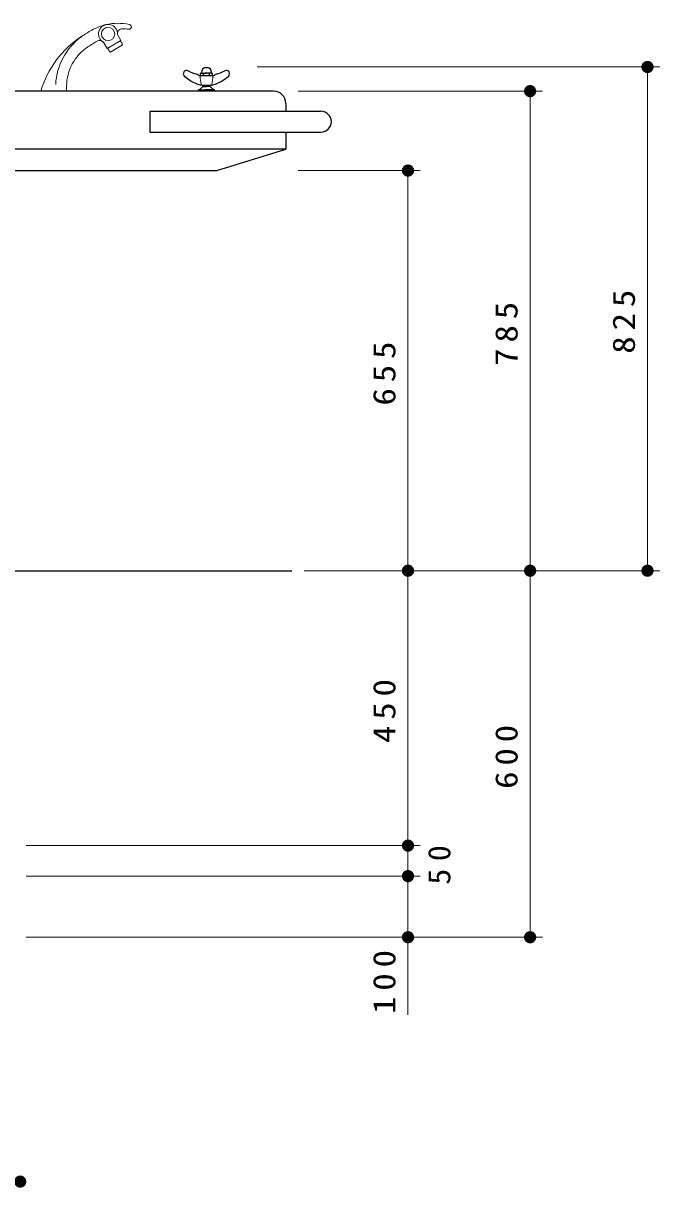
# Model space of a CAD drawing. Units: millimetres on the paper, scale 1:20. Extents: x -365 to 0, y -47 to 257.
# Drawn here: x -275.2 to -223, y 70.7 to 166 of the extents above; entities that cross this region are included whole.
import ezdxf

# ---------------------------------------------------------------- set-up
doc = ezdxf.new("R2010")
doc.units = ezdxf.units.MM
doc.layers.add('LY_1', color=7, linetype='Continuous', lineweight=25)
doc.styles.add('ＭＳ ゴシック', font='')
doc.styles.get('ＭＳ ゴシック').set_extended_font_data('MS Gothic')

# ---------------------------------------------------------------- blocks, each defined once
blk = doc.blocks.new('filled_dot')
at = {"color": 0, "linetype": 'Continuous', "lineweight": -2, "const_width": 1.25}
blk.add_lwpolyline([(-0.625, 0, 1), (0.625, 0, 1)], format="xyb", close=True, dxfattribs=at)

msp = doc.modelspace()

# ---------------------------------------------------------------- linework, layer by layer
at = {"layer": 'LY_1', "lineweight": 13}
for p, q in [((-267.448, 165.12), (-267.158, 164.617)), ((-268.577, 164.476), (-268.284, 163.967)), ((-268.284, 163.967), (-267.158, 164.617)), ((-268.253, 163.985), (-268.24, 163.963)), ((-267.033, 164.256), (-268.029, 163.681)), ((-267.188, 164.6), (-267.176, 164.578)), ((-255.999, 162.458), (-223.049, 162.458)), ((-224.049, 162.458), (-224.049, 121.228)), ((-271.609, 160.478), (-273.709, 160.478)), ((-271.609, 160.884), (-271.609, 160.478)), ((-252.659, 160.478), (-232.659, 160.478)), ((-233.659, 160.478), (-233.659, 121.228)), ((-252.659, 153.978), (-242.659, 153.978)), ((-243.659, 153.978), (-243.659, 121.228)), ((-252.159, 121.228), (-232.659, 121.228)), ((-243.659, 121.228), (-243.659, 98.728)), ((-233.659, 121.228), (-233.659, 91.228)), ((-233.049, 121.228), (-223.049, 121.228)), ((-274.909, 98.728), (-242.659, 98.728)), ((-243.659, 98.728), (-243.659, 96.228)), ((-274.909, 96.228), (-242.659, 96.228)), ((-243.659, 96.228), (-243.659, 84.886)), ((-274.909, 91.228), (-232.659, 91.228))]:
    msp.add_line(p, q, dxfattribs=at)
at = {"layer": 'LY_1'}
for p, q in [((-260.247, 162.418), (-260.072, 162.418)), ((-260.684, 161.753), (-259.634, 161.753)), ((-260.584, 161.953), (-260.65, 161.935)), ((-260.65, 161.753), (-260.65, 161.935)), ((-260.584, 161.953), (-260.159, 161.953)), ((-260.584, 161.953), (-260.577, 161.953)), ((-260.577, 161.953), (-260.577, 162.01)), ((-260.404, 161.753), (-260.404, 161.935)), ((-259.734, 161.953), (-260.159, 161.953)), ((-259.914, 161.753), (-259.914, 161.935)), ((-259.742, 161.953), (-259.742, 162.01)), ((-259.734, 161.953), (-259.742, 161.953)), ((-259.734, 161.953), (-259.668, 161.935)), ((-259.668, 161.753), (-259.668, 161.935)), ((-254.659, 160.478), (-289.409, 160.478)), ((-260.809, 160.597), (-260.159, 160.597)), ((-260.534, 160.978), (-259.785, 160.978)), ((-260.459, 160.847), (-260.159, 160.847)), ((-260.397, 160.847), (-260.397, 160.978)), ((-259.859, 160.847), (-260.159, 160.847)), ((-259.509, 160.597), (-260.159, 160.597)), ((-259.922, 160.847), (-259.922, 160.978)), ((-253.659, 159.478), (-253.659, 158.828)), ((-264.784, 158.828), (-250.784, 158.828)), ((-264.784, 158.828), (-264.784, 157.128)), ((-264.784, 157.128), (-250.784, 157.128)), ((-253.659, 157.128), (-253.659, 155.728)), ((-253.659, 155.728), (-281.159, 155.728)), ((-259.309, 153.978), (-253.659, 155.728)), ((-281.159, 153.978), (-259.309, 153.978)), ((-319.909, 121.228), (-253.159, 121.228))]:
    msp.add_line(p, q, dxfattribs=at)
at = {"layer": 'LY_1', "lineweight": 13}
msp.add_circle((-268.217, 165.157), 0.545, dxfattribs=at)
for centre, radius, start, end in [((-267.346, 161.526), 4.513, 103.54208, 118.98987), ((-268.222, 165.164), 0.775, 356.70014, 242.68904), ((-267.394, 161.533), 4.5, 78.05658, 102.83569), ((-266.504, 165.739), 0.2, 262.60242, 88.61157), ((-266.024, 158.254), 8, 123.09222, 163.86404), ((-267.306, 160.744), 5.208, 126.41431, 176.8775), ((-262.748, 153.228), 14, 118.98987, 123.09222), ((-267.047, 165.181), 0.4, 88.41773, 180.80579), ((-267.147, 165.199), 0.3, 182.09436, 209.99988), ((-267.174, 160.583), 5, 82.60257, 88.41775), ((-267.759, 160.884), 3.85, 123.39917, 180), ((-262.722, 153.245), 13, 119.16159, 123.39917), ((-267.359, 161.536), 3.5, 119.00388, 119.21469), ((-268.911, 164.335), 0.3, 50.13141, 119.16159), ((-268.222, 165.16), 0.775, 230.13141, 237.90515), ((-268.793, 164.249), 0.3, 29.99982, 57.90512), ((-266.811, 164.788), 1.65, 210.00012, 222.23889), ((-268.605, 163.753), 1.65, 17.76123, 30), ((-257.716, 161.768), 2.968, 181.25418, 194.27399), ((-262.602, 161.768), 2.968, 345.72601, 358.74582)]:
    msp.add_arc(centre, radius, start, end, dxfattribs=at)
at = {"layer": 'LY_1'}
for centre, radius, start, end in [((-261.784, 161.903), 0.275, 60.98572, 230.5887), ((-260.196, 164.767), 3, 240.98572, 255.58543), ((-260.159, 162.01), 0.417, 102.09779, 180), ((-260.159, 162.01), 0.417, 0, 77.90221), ((-260.123, 164.767), 3, 284.41457, 299.01428), ((-258.534, 161.903), 0.275, 309.4113, 119.01428), ((-259.419, 164.781), 4, 230.5887, 249.94673), ((-261.005, 161.619), 0.25, 50.12203, 75.58543), ((-260.684, 162.003), 0.25, 230.12203, 270), ((-260.527, 161.517), 0.436, 73.65711, 106.34289), ((-260.159, 160.235), 1.718, 90, 98.21321), ((-260.159, 160.235), 1.718, 81.78679, 90), ((-259.791, 161.517), 0.436, 73.65711, 106.34289), ((-259.634, 162.003), 0.25, 270, 309.87797), ((-260.899, 164.781), 4, 290.05327, 309.4113), ((-259.313, 161.619), 0.25, 104.41457, 129.87797), ((-260.435, 160.372), 0.436, 148.95178, 165.92043), ((-260.568, 160.372), 0.3, 149.43181, 159.28291), ((-260.722, 160.463), 0.121, 30.56819, 149.43181), ((-261.021, 161.264), 0.7, 287.64555, 323.42981), ((-260.534, 161.728), 0.75, 249.94673, 270), ((-260.876, 160.372), 0.3, 20.71709, 30.56819), ((-259.297, 161.264), 0.7, 216.57019, 252.35445), ((-259.785, 161.728), 0.75, 270, 290.05327), ((-259.442, 160.372), 0.3, 149.43181, 159.28291), ((-259.596, 160.463), 0.121, 30.56819, 149.43181), ((-259.883, 160.372), 0.436, 14.07957, 31.04822), ((-259.75, 160.372), 0.3, 20.71709, 30.56819), ((-254.659, 159.478), 1, 0, 90), ((-250.784, 157.978), 0.85, 270, 90)]:
    msp.add_arc(centre, radius, start, end, dxfattribs=at)
for major_axis, start_param, end_param in [((0.292, 0), 1.570796, 2.617445), ((-0.292, 0), 3.665741, 4.712389)]:
    msp.add_ellipse((-260.159, 160.372), major_axis=major_axis, ratio=0.726662, start_param=start_param, end_param=end_param, dxfattribs=at)

# ---------------------------------------------------------------- block references
at = {"layer": 'LY_1', "lineweight": 13, "xscale": 0.4, "yscale": 0.4}
for p, rotation in [((-224.049, 162.458), 270), ((-233.659, 160.478), 270), ((-243.659, 153.978), 270), ((-243.659, 121.228), 90), ((-233.659, 121.228), 270), ((-233.659, 121.228), 90), ((-224.049, 121.228), 90), ((-243.659, 98.728), 90), ((-243.659, 96.228), 90), ((-243.659, 91.228), 90), ((-233.659, 91.228), 90), ((-275.409, 71.228), 180)]:
    msp.add_blockref('filled_dot', p, dxfattribs=dict(at, rotation=rotation))

# ---------------------------------------------------------------- texts
at = {"layer": 'LY_1', "char_height": 1.833, "rotation": 90, "style": 'ＭＳ ゴシック'}
for s, insert, attachment_point in [('\\T1.33;\\W1.15;825', (-225.049, 141.843), 8), ('\\T1.33;\\W1.15;785', (-234.659, 140.853), 8), ('\\T1.33;\\W1.15;655', (-244.659, 137.603), 8), ('\\T1.33;\\W1.15;450', (-244.659, 109.978), 8), ('\\T1.33;\\W1.15;600', (-234.659, 106.228), 8), ('\\T1.47;\\W1.05;50', (-240.159, 95.53), 7), ('\\T1.33;\\W1.15;100', (-244.659, 87.802), 8)]:
    msp.add_mtext(s, dxfattribs=dict(at, insert=insert, attachment_point=attachment_point))

doc.saveas('drawing.dxf')
